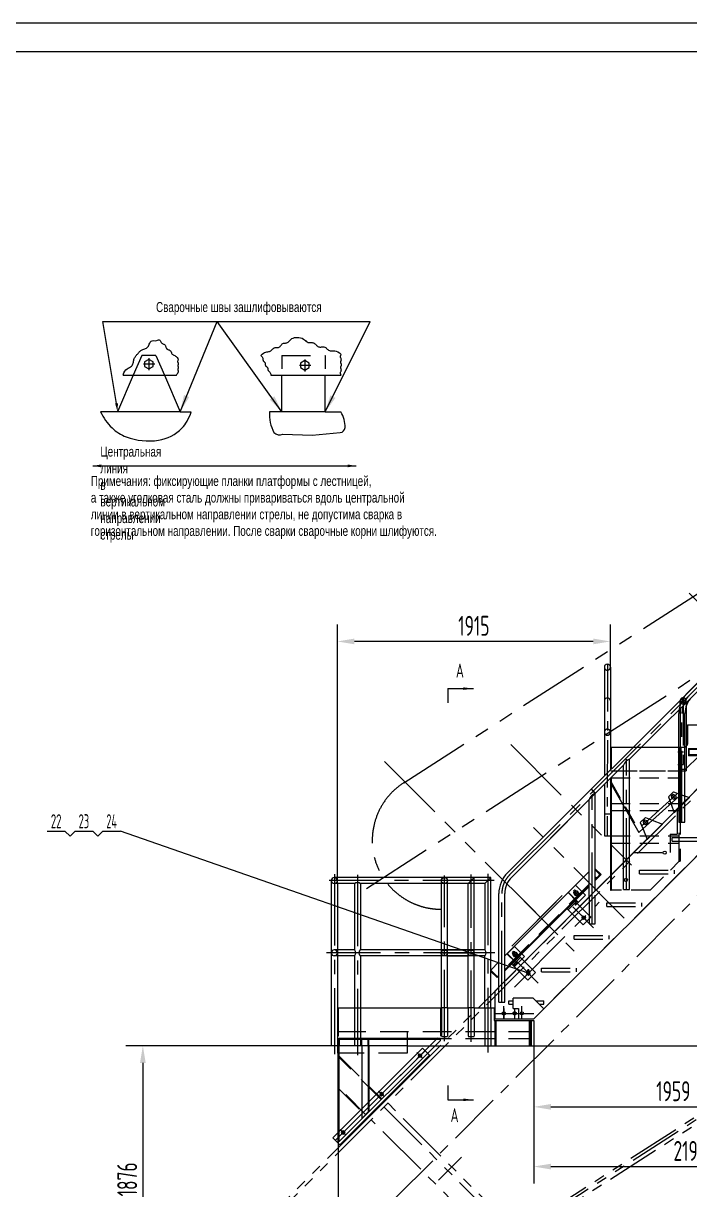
# Model space of a CAD drawing. Header units: millimetres. Extents: x -18 to 16800, y -464 to 11880.
# Drawn here: x 7487 to 12161, y 3693 to 11880 of the extents above; entities that cross this region are included whole.
import ezdxf
from ezdxf.enums import TextEntityAlignment as Align

# ---------------------------------------------------------------- set-up
doc = ezdxf.new("R2010")
doc.units = ezdxf.units.MM
doc.header["$LTSCALE"] = 400
for name, pattern in [('F', [0.75, 0.5, -0.25]), ('G', [2, 1.25, -0.25, 0.25, -0.25]), ('K', [2.5, 1.25, -0.25, 0.25, -0.25, 0.25, -0.25])]:
    doc.linetypes.add(name, pattern=pattern)
for name, color, linetype in [('01', 7, 'Continuous'), ('02', 1, 'Continuous'), ('04', 2, 'F'), ('05', 4, 'G'), ('07', 6, 'K'), ('08', 1, 'Continuous'), ('10', 1, 'Continuous'), ('11', 3, 'Continuous')]:
    doc.layers.add(name, color=color, linetype=linetype)
doc.styles.get("Standard").update_dxf_attribs({"font": 'isocp', "width": 0.707, "bigfont": 'intecad.shx'})
doc.dimstyles.new('INTE', dxfattribs={"dimscale": 40, "dimtxt": 3.5, "dimasz": 3, "dimexe": 3, "dimexo": 0, "dimgap": 1, "dimtad": 1, "dimdec": 0, "dimdsep": 46, "dimtxsty": 'Standard', "dimcen": 0, "dimclrd": 1, "dimclre": 1, "dimclrt": 3, "dimaunit": 1, "dimadec": 0, "dimazin": 0, "dimtfac": 1, "dimtdec": 0, "dimtmove": 0, "dimatfit": 0, "dimfxl": 1, "dimarcsym": 0})

# ---------------------------------------------------------------- blocks, each defined once
blk = doc.blocks.new('1-2')
at = {"layer": '10'}
blk.add_hatch(color=256, dxfattribs=at).paths.add_polyline_path([(39459.1, 54919.1), (39459.1, 54925.1), (39465.1, 54919.1)])
for p, q in [((38395.1, 55141.2), (38395.1, 56055.2)), ((38395.1, 56055.2), (39492.9, 56055.2)), ((38395.1, 56055.2), (38437.4, 56012.9)), ((38437.4, 56012.9), (39309.1, 56012.9)), ((38437.4, 56012.9), (38437.4, 55547.2)), ((38512.1, 56055.2), (38719.9, 56055.2)), ((38512.1, 56055.2), (38554.4, 56012.9)), ((38512.1, 55547.2), (38512.1, 56055.2)), ((38554.4, 56012.9), (38719.9, 56012.9)), ((38554.4, 55547.2), (38554.4, 56012.9)), ((38698.8, 55547.2), (38698.8, 56012.9)), ((38741.1, 55547.2), (38741.1, 56034.1)), ((39309.1, 56012.9), (39309.1, 55547.2)), ((39351.4, 56012.9), (39492.9, 56012.9)), ((39351.4, 56012.9), (39351.4, 55547.2)), ((39471.1, 56012.9), (39471.1, 55547.2)), ((39513.4, 56034.1), (39513.4, 54874.2)), ((38437.4, 55547.2), (38512.1, 55547.2)), ((38512.1, 55141.2), (38512.1, 55547.2)), ((38554.4, 55141.2), (38554.4, 55547.2)), ((38698.8, 55547.2), (38554.4, 55547.2)), ((38554.4, 55547.2), (38698.8, 55547.2)), ((38698.8, 55141.2), (38698.8, 55547.2)), ((38741.1, 55141.2), (38741.1, 55547.2)), ((38741.1, 55547.2), (39309.1, 55547.2)), ((39351.4, 55547.2), (39492.9, 55547.2)), ((38437.4, 55141.2), (38437.4, 55504.9)), ((38437.4, 55504.9), (38512.1, 55504.9)), ((38698.8, 55504.9), (38554.4, 55504.9)), ((38554.4, 55504.9), (38698.8, 55504.9)), ((38741.1, 55504.9), (39309.1, 55504.9)), ((39309.1, 55504.9), (39309.1, 55141.2)), ((39351.4, 55504.9), (39351.4, 55141.2)), ((39351.4, 55504.9), (39492.9, 55504.9)), ((39471.1, 55504.9), (39471.1, 54874.2)), ((38395.1, 55141.2), (38372.1, 55141.2)), ((38372.1, 55141.2), (38372.1, 55052.2)), ((38395.1, 55141.2), (38395.1, 54874.2)), ((38512.1, 55141.2), (38437.4, 55141.2)), ((38437.4, 55141.2), (38437.4, 54874.2)), ((38512.1, 55141.2), (38554.4, 55141.2)), ((38698.8, 55141.2), (38554.4, 55141.2)), ((38698.8, 55141.2), (38741.1, 55141.2)), ((39309.1, 55141.2), (38741.1, 55141.2)), ((39309.1, 55141.2), (39309.1, 54874.2)), ((39471.1, 55141.2), (39351.4, 55141.2)), ((39351.4, 55141.2), (39351.4, 54874.2)), ((39471.1, 55141.2), (39471.1, 54874.2)), ((38372.1, 55052.2), (38093.1, 55052.2)), ((38093.1, 55052.2), (38093.1, 54874.2)), ((38982.1, 54874.2), (38093.1, 54874.2)), ((39459.1, 54201.1), (38785.9, 54874.2)), ((38982.1, 54874.2), (39471.1, 54874.2)), ((39250.1, 54874.2), (39250.1, 54414.1)), ((39256.1, 54874.2), (39256.1, 54408.1)), ((39300.1, 54874.2), (39300.1, 54364.1)), ((39465.1, 54919.1), (39459.1, 54925.1)), ((39471.1, 54874.2), (39513.4, 54874.2)), ((39250.1, 54414.1), (39300.1, 54364.1)), ((39459.1, 54201.1), (39465.1, 54201.1))]:
    blk.add_line(p, q)
at = {"color": 2}
for p, q in [((38748.1, 54925.1), (39459.1, 54925.1)), ((38748.1, 54912.1), (38748.1, 54925.1)), ((38748.1, 54919.1), (39465.1, 54919.1))]:
    blk.add_line(p, q, dxfattribs=at)
for centre, radius in [((39492.2, 56034.1), 21.1), ((39492.2, 55526.1), 21.1), ((38891.4, 54804.1), 11), ((39160.8, 54534.7), 11), ((39430.2, 54265.2), 11)]:
    blk.add_circle(centre, radius)
for centre, radius, start, end in [((38719.9, 56034.1), 21.1, 270, 90), ((39330.2, 55989.6), 31.5, 47.85238, 132.14762), ((38460.7, 55526.1), 31.5, 137.85238, 222.14762), ((39285.7, 55526.1), 31.5, 317.85238, 42.14762), ((39374.7, 55526.1), 31.5, 137.85238, 222.14762)]:
    blk.add_arc(centre, radius, start, end)
at = {"layer": '01', "color": 7, "linetype": 'Continuous'}
for p, q in [((39459.1, 54201.1), (39459.1, 54874.2)), ((39465.1, 54201.1), (39465.1, 54874.2)), ((39471.1, 54874.2), (39471.1, 54823.1))]:
    blk.add_line(p, q, dxfattribs=at)
at = {"layer": '01'}
blk.add_line((39465.1, 54823.1), (39471.1, 54823.1), dxfattribs=at)
at = {"layer": '04'}
for p, q in [((38698.8, 56012.9), (38698.8, 56034.1)), ((39471.1, 56012.9), (39471.1, 56055.2)), ((38512.1, 55547.2), (38554.4, 55547.2)), ((38698.8, 55547.2), (38741.1, 55547.2)), ((39471.1, 55547.2), (39471.1, 55504.9)), ((38512.1, 55504.9), (38554.4, 55504.9)), ((38698.8, 55504.9), (38741.1, 55504.9)), ((38437.4, 55141.2), (38395.1, 55141.2)), ((38512.1, 55141.2), (38512.1, 54937.2)), ((38554.4, 55141.2), (38554.4, 54937.2)), ((38698.8, 55141.2), (38698.8, 54937.2)), ((38741.1, 55141.2), (38741.1, 54937.2)), ((38741.1, 55141.2), (38741.1, 54874.2)), ((38747.1, 55141.2), (38747.1, 54874.2)), ((39351.4, 55141.2), (39309.1, 55141.2)), ((39465.1, 55141.2), (39465.1, 54925.1)), ((38112.1, 55052.2), (38112.1, 54874.2)), ((38118.1, 55052.2), (38118.1, 54874.2)), ((38125.1, 55052.2), (38125.1, 54874.2)), ((38360.1, 55052.2), (38360.1, 54874.2)), ((38366.1, 55052.2), (38366.1, 54874.2)), ((39471.1, 54975.1), (38125.1, 54975.1)), ((38512.1, 54937.2), (38554.4, 54937.2)), ((38698.8, 54937.2), (38741.1, 54937.2)), ((38982.1, 54975.1), (38982.1, 54823.1)), ((39471.1, 54925.1), (38125.1, 54925.1)), ((38748.1, 54912.1), (38785.9, 54874.2)), ((39250.1, 54874.2), (39250.1, 54925.1)), ((39256.1, 54874.2), (39256.1, 54925.1)), ((39300.1, 54874.2), (39300.1, 54925.1)), ((39459.1, 54925.1), (39459.1, 54874.2)), ((39465.1, 54925.1), (39465.1, 54874.2)), ((38982.1, 54823.1), (39465.1, 54823.1))]:
    blk.add_line(p, q, dxfattribs=at)
for centre, start, end in [((38719.9, 56034.1), 90, 270), ((38533.2, 55526.1), 90, 270), ((38533.2, 55526.1), 270, 90), ((38719.9, 55526.1), 90, 270), ((38719.9, 55526.1), 270, 90)]:
    blk.add_arc(centre, 21.1, start, end, dxfattribs=at)
at = {"layer": '05'}
for p, q in [((38371, 56034.1), (39529.7, 56034.1)), ((38416.2, 56080.6), (38416.2, 54827.1)), ((38491.9, 56034.1), (38754.1, 56034.1)), ((38533.2, 54902.3), (38533.2, 56076.3)), ((38719.9, 54906.9), (38719.9, 56070.2)), ((39330.2, 56073.4), (39330.2, 54809.3)), ((39492.2, 56077.7), (39492.2, 54815.7)), ((38367.4, 55526.1), (39547.3, 55526.1)), ((38749.2, 55526.1), (38519.1, 55526.1)), ((38719.9, 54932.1), (38719.9, 54925.1)), ((38719.9, 54932.1), (38719.9, 54925.1)), ((39479.7, 54215.7), (38765.7, 54929.7)), ((38876.8, 54789.4), (38913.2, 54825.8)), ((39146.2, 54520), (39182.6, 54556.4)), ((39415.6, 54250.6), (39452, 54287))]:
    blk.add_line(p, q, dxfattribs=at)
blk = doc.blocks.new('3-1')
for p, q in [((40529, 56837.8), (43145, 56837.8)), ((40529, 56837.8), (41358, 56837.8)), ((42316, 56837.8), (43145, 56837.8)), ((43145, 56837.8), (43145, 56795.5)), ((43145, 56837.8), (43145, 56795.5)), ((43145, 56834.6), (43148, 56834.6)), ((43145, 56834.6), (43148, 56834.6)), ((43148, 56834.6), (43148, 56798.6)), ((43148, 56834.6), (43148, 56798.6)), ((39843.7, 56238.2), (40382.5, 56777.1)), ((39843.7, 56238.2), (40382.5, 56777.1)), ((39873.6, 56208.3), (40412.4, 56747.1)), ((39873.6, 56208.3), (40412.4, 56747.1)), ((40529, 56795.5), (41639.1, 56795.5)), ((40529, 56795.5), (41298.2, 56795.5)), ((40815.2, 56312.5), (41298.2, 56795.5)), ((40875, 56312.5), (41358, 56795.5)), ((41022.7, 56179.1), (41639.1, 56795.5)), ((41052.7, 56149.2), (41699, 56795.5)), ((41699, 56795.5), (42882.2, 56795.5)), ((41704.9, 56312.5), (42169.5, 56777.1)), ((41764.7, 56312.5), (42199.4, 56747.1)), ((42265.8, 56179.1), (42882.2, 56795.5)), ((42265.8, 56179.1), (42882.2, 56795.5)), ((42295.8, 56149.2), (42942, 56795.5)), ((42295.8, 56149.2), (42942, 56795.5)), ((42316, 56795.5), (42882.2, 56795.5)), ((42942, 56795.5), (43145, 56795.5)), ((42942, 56795.5), (43145, 56795.5)), ((43145, 56798.6), (43148, 56798.6)), ((43145, 56798.6), (43148, 56798.6)), ((39743.5, 56173.5), (39882.5, 56312.5)), ((39882.5, 56312.5), (42350.5, 56312.5)), ((42350.5, 56312.5), (42623.5, 56039.5)), ((39743.5, 56173.5), (39934.5, 55982.5)), ((39843.7, 56238.2), (39873.6, 56208.3)), ((39843.7, 56238.2), (39873.6, 56208.3)), ((41022.7, 56179.1), (41052.7, 56149.2)), ((42265.8, 56179.1), (42295.8, 56149.2)), ((42265.8, 56179.1), (42295.8, 56149.2)), ((42566.5, 55982.5), (42623.5, 56039.5)), ((39934.5, 55982.5), (42566.5, 55982.5))]:
    blk.add_line(p, q)
for centre in [(39812.8, 56157.9), (42480, 56110.9), (39902.6, 56068.1), (42569.8, 56021.1)]:
    blk.add_circle(centre, 11)
for centre, radius, start, end in [((40529, 56630.5), 207.3, 90, 135), ((40529, 56630.5), 207.3, 90, 135), ((40529, 56630.5), 165, 90, 135), ((40529, 56630.5), 165, 90, 135), ((41669, 56744.7), 59, 59.5163, 120.4837), ((42316, 56630.5), 207.3, 127.25512, 135), ((42316, 56630.5), 165, 90, 135), ((42912.1, 56744.7), 59, 59.5163, 120.4837), ((42912.1, 56744.7), 59, 59.5163, 120.4837)]:
    blk.add_arc(centre, radius, start, end)
at = {"layer": '04'}
for p, q in [((41358, 56837.8), (41358, 56795.5)), ((41358, 56834.6), (41361, 56834.6)), ((41361, 56834.6), (41361, 56798.6)), ((41358, 56798.6), (41361, 56798.6)), ((39743.5, 56173.5), (39882.5, 56312.5)), ((39882.5, 56312.5), (41256.5, 56312.5)), ((41256.5, 56312.5), (41436.5, 56132.5)), ((41687.5, 56312.5), (41561.8, 56186.8)), ((41687.5, 56312.5), (42350.5, 56312.5)), ((42350.5, 56312.5), (42516.3, 56146.7)), ((39743.5, 56173.5), (39858.1, 56058.9)), ((39883.5, 56177.7), (39901.2, 56195.4)), ((39883.5, 56177.7), (39905.2, 56156)), ((39884.7, 56135.5), (39935.6, 56186.4)), ((39901.2, 56195.4), (39922.9, 56173.7)), ((40034.5, 56087.5), (39935.6, 56186.4)), ((40207.4, 56177.7), (40225.1, 56195.4)), ((40207.4, 56177.7), (40380.6, 56004.5)), ((40225.1, 56195.4), (40398.3, 56022.2)), ((40531.2, 56177.7), (40548.9, 56195.4)), ((40531.2, 56177.7), (40704.5, 56004.5)), ((40548.9, 56195.4), (40722.2, 56022.2)), ((40855.1, 56177.7), (40872.8, 56195.4)), ((40855.1, 56177.7), (41028.3, 56004.5)), ((40872.8, 56195.4), (41046, 56022.2)), ((41179, 56177.7), (41196.6, 56195.4)), ((41179, 56177.7), (41352.2, 56004.5)), ((41196.6, 56195.4), (41369.9, 56022.2)), ((41526.3, 56222.3), (41436.5, 56132.5)), ((41502.8, 56177.7), (41520.5, 56195.4)), ((41502.8, 56177.7), (41676.1, 56004.5)), ((41520.5, 56195.4), (41693.7, 56022.2)), ((41526.3, 56222.3), (41561.8, 56186.8)), ((41826.7, 56177.7), (41844.3, 56195.4)), ((41826.7, 56177.7), (41999.9, 56004.5)), ((41844.3, 56195.4), (42017.6, 56022.2)), ((42150.5, 56177.7), (42168.2, 56195.4)), ((42150.5, 56177.7), (42323.8, 56004.5)), ((42168.2, 56195.4), (42341.4, 56022.2)), ((39909.7, 56110.5), (39858.1, 56058.9)), ((39884.7, 56135.5), (39909.7, 56110.5)), ((40034.5, 56087.5), (40034.5, 55982.5)), ((42471.3, 56101.7), (42516.3, 56146.7)), ((42471.3, 56101.7), (42578.5, 55994.5)), ((40034.5, 56062.1), (40074.5, 56022.2)), ((40034.5, 56026.7), (40056.8, 56004.5)), ((40056.8, 56004.5), (40074.5, 56022.2)), ((40380.6, 56004.5), (40398.3, 56022.2)), ((40704.5, 56004.5), (40722.2, 56022.2)), ((41028.3, 56004.5), (41046, 56022.2)), ((41352.2, 56004.5), (41369.9, 56022.2)), ((41676.1, 56004.5), (41693.7, 56022.2)), ((41999.9, 56004.5), (42017.6, 56022.2)), ((42323.8, 56004.5), (42341.4, 56022.2)), ((40034.5, 55982.5), (42566.5, 55982.5)), ((42566.5, 55982.5), (42578.5, 55994.5))]:
    blk.add_line(p, q, dxfattribs=at)
at = {"layer": '04', "color": 4, "linetype": 'G'}
for p, q in [((40134.5, 56351.1), (40134.5, 56138)), ((40683.5, 56343.9), (40683.5, 56137.7)), ((39770.4, 56200.3), (39884.9, 56085.8)), ((39837.6, 56182.7), (39786, 56131)), ((39996.3, 56236.5), (40838.4, 56236.5)), ((42422, 56168.9), (42484.5, 56106.4)), ((42436.4, 56112.6), (42493.4, 56169.6)), ((39891.3, 56128.9), (39839.7, 56077.3))]:
    blk.add_line(p, q, dxfattribs=at)
at = {"layer": '04', "color": 2, "linetype": 'F'}
for p, q in [((40815.2, 56312.5), (40681.8, 56179.1)), ((40711.8, 56149.2), (40875, 56312.5)), ((41704.9, 56312.5), (41630.7, 56238.2)), ((41660.6, 56208.3), (41764.7, 56312.5)), ((40681.8, 56179.1), (40711.8, 56149.2)), ((41630.7, 56238.2), (41660.6, 56208.3))]:
    blk.add_line(p, q, dxfattribs=at)
at = {"layer": '04', "color": 7, "linetype": 'Continuous'}
for centre in [(40134.5, 56236.5), (40683.5, 56236.5)]:
    blk.add_circle(centre, 11, dxfattribs=at)
at = {"layer": '04'}
for centre in [(39812.8, 56157.9), (39866.6, 56104.2), (42457.4, 56133.5)]:
    blk.add_circle(centre, 11, dxfattribs=at)
blk.add_arc((42316, 56630.5), 207.3, 90, 127.25512, dxfattribs=at)
at = {"layer": '04', "color": 2, "linetype": 'F'}
blk.add_arc((41328.1, 56744.7), 59, 59.5163, 120.4837, dxfattribs=at)
at = {"layer": '05'}
for p, q in [((39858.6, 56223.3), (40397.4, 56762.1)), ((39858.6, 56223.3), (40397.4, 56762.1)), ((40529, 56816.6), (43160.5, 56816.6)), ((40529, 56816.6), (41358, 56816.6)), ((40696.8, 56164.1), (41328.1, 56795.5)), ((41037.7, 56164.1), (41684, 56810.4)), ((41645.6, 56223.3), (42184.4, 56762.1)), ((42280.8, 56164.1), (42912.1, 56795.5)), ((42280.8, 56164.1), (42912.1, 56795.5)), ((42316, 56816.6), (43145, 56816.6))]:
    blk.add_line(p, q, dxfattribs=at)
at = {"layer": '05', "color": 4, "linetype": 'G'}
for p, q in [((39770.4, 56200.3), (39961.4, 56009.3)), ((39786, 56131), (39848.2, 56193.3)), ((39875.8, 56041.2), (39938, 56103.5)), ((42436.3, 56154.5), (42587.5, 56003.4)), ((42459, 56090), (42501.5, 56132.5)), ((42548.8, 56000.2), (42591.4, 56042.7))]:
    blk.add_line(p, q, dxfattribs=at)
at = {"layer": '05'}
for centre in [(40529, 56630.5), (40529, 56630.5), (42316, 56630.5)]:
    blk.add_arc(centre, 186.2, 90, 135, dxfattribs=at)
blk = doc.blocks.new('Q7')
at = {"layer": '05', "color": 4, "linetype": 'G', "ltscale": 0.75}
blk.add_line((53198.2, 207.9), (47232.2, -5758.1), dxfattribs=at)
at = {"layer": '05', "color": 4, "linetype": 'G'}
blk.add_line((51004.9, -1150.9), (50329.1, -475.2), dxfattribs=at)
at = {"layer": '07', "color": 6, "linetype": 'K'}
for p, q in [((48328.3, -1805.8), (50421.1, -458.5)), ((48065.8, -2548.6), (51144, -566.9)), ((49079.7, -1538.7), (49926.2, -2385.1)), ((48192.7, -1657.1), (49524.3, -2988.7)), ((49874.9, -2755.5), (49229.5, -2110.2)), ((49781, -2455.6), (49996.6, -2239.9)), ((49086.3, -2952.2), (49509.9, -2528.7))]:
    blk.add_line(p, q, dxfattribs=at)
at = {"layer": '07', "color": 6, "linetype": 'K', "ltscale": 0.75}
for p, q in [((47262.7, -4973.9), (50749.4, -1487.1)), ((47316.4, -4955.5), (50749.4, -1522.5)), ((48027.8, -5659.2), (53449.1, -2173.9)), ((48045.4, -5671.7), (53459.9, -2190.7)), ((49146.9, -4993.2), (53473.4, -2211.7)), ((49156.5, -2882), (49396.7, -2641.9)), ((49409.5, -2874), (49173, -2637.4)), ((48189.7, -4082.2), (49086.3, -4978.8)), ((49119, -4957.8), (48216.6, -4055.4)), ((48977, -5049.1), (48099.9, -4172)), ((48570.9, -4596.2), (48732.1, -4435))]:
    blk.add_line(p, q, dxfattribs=at)
at = {"layer": '07', "color": 6, "linetype": 'K'}
for start, end in [(122.77274, 212.57455), (218.7604, 270.3123)]:
    blk.add_arc((48589.4, -2211.5), 482.5, start, end, dxfattribs=at)
blk = doc.blocks.new('*U82')
at = {"layer": '01'}
for p, q in [((0, 16.5), (-15, 7.8)), ((-15, 7.8), (-15, 0)), ((-15, -7.8), (-15, 0)), ((15, 7.8), (0, 16.5)), ((15, 0), (15, 7.8)), ((15, 0), (15, -7.8)), ((0, -16.5), (-15, -7.8)), ((15, -7.8), (0, -16.5))]:
    blk.add_line(p, q, dxfattribs=at)
at = {"layer": '05'}
for p, q in [((-16.9, 0), (16.3, 0)), ((0, -18.3), (0, 17.9))]:
    blk.add_line(p, q, dxfattribs=at)
blk = doc.blocks.new('15-1')
for p, q in [((63813.1, 27201.8), (63807.1, 27201.8)), ((64048, 27206.8), (63972, 27206.8)), ((64048, 27206.8), (64048, 27106.8)), ((64654.7, 27206.8), (64578.7, 27206.8)), ((64654.7, 27206.8), (64654.7, 27106.8)), ((64829.1, 27184.8), (64829.1, 27131.8)), ((63813.1, 27137.8), (63807.1, 27137.8)), ((63818.9, 27131.8), (63813.1, 27131.8)), ((64716.3, 27131.8), (63878.7, 27131.8)), ((63947.1, 27131.8), (63947.1, 27080.8)), ((64023.1, 27131.8), (63947.1, 27131.8)), ((64048, 27106.8), (63948.7, 27106.8)), ((63968.7, 27112.8), (63951.7, 27112.8)), ((64001.4, 27176.8), (64001.4, 27147.8)), ((64023.1, 27131.8), (64023.1, 27080.8)), ((64023.4, 27176.8), (64023.4, 27147.8)), ((64497.1, 27131.8), (64497.1, 27080.8)), ((64573.1, 27131.8), (64497.1, 27131.8)), ((64654.7, 27106.8), (64555.5, 27106.8)), ((64575.5, 27112.8), (64558.5, 27112.8)), ((64573.1, 27131.8), (64573.1, 27080.8)), ((64608.1, 27176.8), (64608.1, 27147.8)), ((64630.1, 27176.8), (64630.1, 27147.8)), ((64829.1, 27131.8), (64776.1, 27131.8))]:
    blk.add_line(p, q)
for centre in [(63985.1, 27004.8), (64535.1, 27004.8)]:
    blk.add_circle(centre, 11)
for centre, start, end in [((64012.4, 27176.8), 0, 180), ((64619.1, 27176.8), 0, 180), ((64012.4, 27147.8), 180, 0), ((64619.1, 27147.8), 180, 0)]:
    blk.add_arc(centre, 11, start, end)
at = {"layer": '01', "color": 7, "linetype": 'Continuous'}
for p, q in [((63807.1, 27201.8), (63807.1, 27137.8)), ((63893.9, 27206.8), (63813.1, 27206.8)), ((63813.1, 27201.8), (63813.1, 27137.8)), ((64791.3, 27206.8), (63953.7, 27206.8)), ((63813.1, 27137.8), (63807.1, 27137.8)), ((63824.9, 27137.8), (63813.1, 27137.8)), ((64722.3, 27137.8), (63884.7, 27137.8)), ((64829.1, 27137.8), (64782.1, 27137.8))]:
    blk.add_line(p, q, dxfattribs=at)
at = {"layer": '01'}
for p, q in [((63813.1, 27206.8), (63813.1, 27131.8)), ((63976.8, 27106.8), (63976.8, 27206.8)), ((64583.6, 27106.8), (64583.6, 27206.8)), ((64829.1, 27146.8), (64829.1, 27184.8)), ((64835.1, 27190.8), (64835.1, 27131.8)), ((63948.7, 27106.8), (63948.7, 27109.8)), ((64555.5, 27106.8), (64555.5, 27109.8)), ((64835.1, 27131.8), (64776.1, 27131.8))]:
    blk.add_line(p, q, dxfattribs=at)
for centre, radius, start, end in [((63951.7, 27109.8), 3, 90, 180), ((63968.7, 27118.8), 6, 270, 0), ((64558.5, 27109.8), 3, 90, 180), ((64575.5, 27118.8), 6, 270, 0)]:
    blk.add_arc(centre, radius, start, end, dxfattribs=at)
at = {"layer": '04', "color": 2, "linetype": 'F'}
for p, q in [((63974.7, 27118.8), (63974.7, 27206.8)), ((64581.5, 27118.8), (64581.5, 27206.8)), ((64728.3, 27143.8), (63890.7, 27143.8)), ((64023.1, 27121.8), (63947.1, 27121.8)), ((64573.1, 27121.8), (64497.1, 27121.8)), ((64782.1, 27137.8), (64820.1, 27137.8)), ((64798.1, 27143.8), (64788.1, 27143.8)), ((64798.1, 27137.8), (64798.1, 27143.8)), ((63947.1, 27080.8), (63947.1, 26971.8)), ((64023.1, 27080.8), (64023.1, 26971.8)), ((64497.1, 27080.8), (64497.1, 26971.8)), ((64573.1, 27080.8), (64573.1, 26971.8)), ((64023.1, 26971.8), (63947.1, 26971.8)), ((64573.1, 26971.8), (64497.1, 26971.8))]:
    blk.add_line(p, q, dxfattribs=at)
blk.add_arc((64820.1, 27146.8), 9, 270.12178, 0, dxfattribs=at)
at = {"layer": '05', "color": 4, "linetype": 'G'}
for p, q in [((64012.4, 27190.6), (64012.4, 27132.7)), ((64619.1, 27190.6), (64619.1, 27132.7)), ((64027.5, 27147.8), (63998.3, 27147.8)), ((64026.3, 27176.8), (63998.5, 27176.8)), ((64634.3, 27147.8), (64605, 27147.8)), ((64633, 27176.8), (64605.2, 27176.8)), ((63985.1, 27028.5), (63985.1, 26982.9)), ((64535.1, 27028.5), (64535.1, 26982.9)), ((64005.2, 27004.8), (63963.9, 27004.8)), ((64555.2, 27004.8), (64513.9, 27004.8))]:
    blk.add_line(p, q, dxfattribs=at)
at = {"layer": '01', "rotation": 290.5560501761012}
for p in [(64012.4, 27160.7), (64619.1, 27160.7)]:
    blk.add_blockref('*U82', p, dxfattribs=at)
blk = doc.blocks.new('16-2')
at = {"ltscale": 2}
for p, q in [((38468.3, 1684.8), (38468.3, 1468.8)), ((38779.3, 1684.8), (38468.3, 1684.8)), ((38474.3, 1684.8), (38474.3, 1468.8)), ((38779.3, 1684.8), (38779.3, 1552.8)), ((38830.3, 1527.8), (38804.3, 1527.8)), ((38824.3, 1527.8), (38824.3, 1373.8)), ((38830.3, 1527.8), (38830.3, 1373.8)), ((38697.3, 1468.8), (38468.3, 1468.8)), ((38697.3, 1468.8), (38792.3, 1373.8)), ((38830.3, 1373.8), (38792.3, 1373.8))]:
    blk.add_line(p, q, dxfattribs=at)
blk.add_arc((38804.3, 1552.8), 25, 180, 270, dxfattribs=at)
at = {"layer": '04', "color": 2, "linetype": 'F', "ltscale": 2}
for p, q in [((38772.3, 1518.8), (38474.3, 1518.8)), ((38769.3, 1513.8), (38479.3, 1513.8)), ((38479.3, 1513.8), (38479.3, 1473.8)), ((38479.3, 1473.8), (38769.3, 1473.8)), ((38772.3, 1518.8), (38769.3, 1518.8)), ((38769.3, 1513.8), (38769.3, 1473.8)), ((38772.3, 1518.8), (38772.3, 1468.8)), ((38830.3, 1503.8), (38824.3, 1503.8)), ((38830.3, 1487.8), (38824.3, 1487.8)), ((38697.3, 1468.8), (38772.3, 1468.8)), ((38830.3, 1414.8), (38824.3, 1414.8)), ((38830.3, 1398.8), (38824.3, 1398.8))]:
    blk.add_line(p, q, dxfattribs=at)
at = {"layer": '05', "color": 4, "linetype": 'G', "ltscale": 2}
for p, q in [((38844.2, 1495.8), (38807.4, 1495.8)), ((38844.2, 1406.8), (38807.4, 1406.8))]:
    blk.add_line(p, q, dxfattribs=at)
blk = doc.blocks.new('5-22')
at = {"ltscale": 0.666667}
blk.add_line((42934, 8826.7), (42940, 8826.7), dxfattribs=at)
at = {"layer": '01', "color": 7, "linetype": 'Continuous', "ltscale": 0.666667}
for p, q in [((42891.7, 9389.5), (42891.7, 8625.7)), ((42934, 9389.5), (42934, 8668)), ((43423, 9097.2), (43423, 8661.7)), ((43465.3, 9139.5), (43465.3, 8661.7)), ((42934, 8826.7), (42934, 8668)), ((42940, 8826.7), (42940, 8674)), ((42940, 8826.7), (43417, 8826.7)), ((43417, 8826.7), (43417, 8408.1)), ((43417, 8826.7), (43423, 8826.7)), ((43423, 8826.7), (43423, 8414.1)), ((42934, 8608.2), (42934, 8188.7)), ((42934, 8608.2), (42934, 7925.1)), ((42940, 8614.2), (42940, 7931.1)), ((43423, 8661.7), (43465.3, 8661.7)), ((42891.7, 8565.9), (42891.7, 8204.7)), ((42891.7, 8204.7), (42934, 8204.7)), ((42940, 8153.7), (42940, 7931.1))]:
    blk.add_line(p, q, dxfattribs=at)
at = {"layer": '01', "color": 7, "linetype": 'Continuous'}
blk.add_line((42891.7, 8359.7), (42934, 8359.7), dxfattribs=at)
at = {"layer": '01', "color": 7, "linetype": 'Continuous', "ltscale": 0.666667}
for centre in [(43315, 8086.7), (43042, 7895.7)]:
    blk.add_circle(centre, 11, dxfattribs=at)
for centre, radius, start, end in [((42912.9, 9389.5), 21.1, 0, 180), ((42912.9, 9151.3), 22.4, 18.86576, 161.13424)]:
    blk.add_arc(centre, radius, start, end, dxfattribs=at)
at = {"layer": '04', "color": 2, "linetype": 'F'}
for p, q in [((43423, 9097.2), (43423, 9152.5)), ((43465.3, 9139.5), (43465.3, 9152.5)), ((43417, 8026.7), (43417, 8408.1)), ((43423, 8414.1), (43423, 8026.7)), ((42934, 7925.1), (42934, 7823.7)), ((42940, 7931.1), (42940, 7823.7))]:
    blk.add_line(p, q, dxfattribs=at)
at = {"layer": '04', "color": 2, "linetype": 'F', "ltscale": 0.666667}
for p, q in [((43417, 8802.7), (43423, 8802.7)), ((43417, 8786.7), (43423, 8786.7)), ((43417, 8713.7), (43423, 8713.7)), ((43417, 8697.7), (43423, 8697.7)), ((42940, 8611.7), (43417, 8611.7)), ((42987.5, 8661.7), (43417, 8661.7)), ((42940, 8432.7), (43417, 8432.7)), ((42940, 8382.7), (43417, 8382.7)), ((42940, 8204.7), (43417, 8204.7)), ((42940, 8154.7), (43417, 8154.7)), ((43213, 7823.7), (43417, 8026.7)), ((43417, 8026.7), (43423, 8026.7)), ((42934, 7823.7), (42940, 7823.7)), ((43213, 7823.7), (42940, 7823.7))]:
    blk.add_line(p, q, dxfattribs=at)
for centre, start, end in [((42912.9, 9389.5), 180, 0), ((43444.2, 9152.5), 0, 180), ((43444.2, 9152.5), 180, 0), ((42912.7, 8932.8), 0, 180), ((42912.7, 8932.8), 180, 0)]:
    blk.add_arc(centre, 21.1, start, end, dxfattribs=at)
at = {"layer": '05', "ltscale": 0.666667}
for p, q in [((42912.9, 9410.7), (42912.3, 8204.7)), ((43444.2, 9173.7), (43444.2, 8661.7))]:
    blk.add_line(p, q, dxfattribs=at)
at = {"layer": '05', "color": 4, "linetype": 'G', "ltscale": 0.666667}
for p, q in [((43407.2, 8794.7), (43431.7, 8794.7)), ((43408.2, 8705.7), (43434, 8705.7))]:
    blk.add_line(p, q, dxfattribs=at)
at = {"layer": '01', "xscale": -1}
blk.add_blockref('16-2', (82253.3, 7298.9), dxfattribs=at)
blk = doc.blocks.new('*D102')
at = {"layer": '08', "color": 1, "lineweight": -2}
for p, q in [((9695.6, 4029.9), (9695.6, 2779.2)), ((9289.6, 3008.5), (9289.6, 2779.2)), ((9409.6, 2899.2), (9575.6, 2899.2))]:
    blk.add_line(p, q, dxfattribs=at)
at = {"layer": '08', "color": 1}
for points in [[(9409.6, 2919.2), (9409.6, 2879.2), (9289.6, 2899.2)], [(9575.6, 2919.2), (9575.6, 2879.2), (9695.6, 2899.2)]]:
    blk.add_solid(points, dxfattribs=at)
at = {"layer": 'DEFPOINTS', "color": 0}
for p in [(9695.6, 4029.9), (9289.6, 3008.5), (9695.6, 2899.2)]:
    blk.add_point(p, dxfattribs=at)
at = {"layer": '08', "color": 3, "insert": (9492.6, 3009.2), "char_height": 140, "attachment_point": 5}
blk.add_mtext('406', dxfattribs=at)
blk = doc.blocks.new('*D103')
at = {"layer": '08', "color": 1, "lineweight": -2}
for p, q in [((9647.3, 4703.1), (8205.1, 4703.1)), ((8325.1, 4583.1), (8325.1, 2947.1)), ((9289.6, 2827.1), (8205.1, 2827.1))]:
    blk.add_line(p, q, dxfattribs=at)
at = {"layer": '08', "color": 1}
for points in [[(8305.1, 4583.1), (8345.1, 4583.1), (8325.1, 4703.1)], [(8305.1, 2947.1), (8345.1, 2947.1), (8325.1, 2827.1)]]:
    blk.add_solid(points, dxfattribs=at)
at = {"layer": 'DEFPOINTS', "color": 0}
for p in [(9647.3, 4703.1), (8325.1, 2827.1), (9289.6, 2827.1)]:
    blk.add_point(p, dxfattribs=at)
at = {"layer": '08', "color": 3, "insert": (8215.1, 3765.1), "char_height": 140, "attachment_point": 5, "rotation": 90}
blk.add_mtext('1876', dxfattribs=at)
blk = doc.blocks.new('*D104')
at = {"layer": '08', "color": 1, "lineweight": -2}
for p, q in [((13259.6, 6067.1), (13259.6, 3735)), ((11067.6, 4703.1), (11067.6, 3735)), ((11187.6, 3855), (13139.6, 3855))]:
    blk.add_line(p, q, dxfattribs=at)
at = {"layer": '08', "color": 1}
for points in [[(11187.6, 3875), (11187.6, 3835), (11067.6, 3855)], [(13139.6, 3875), (13139.6, 3835), (13259.6, 3855)]]:
    blk.add_solid(points, dxfattribs=at)
at = {"layer": 'DEFPOINTS', "color": 0}
for p in [(13259.6, 6067.1), (11067.6, 4703.1), (13259.6, 3855)]:
    blk.add_point(p, dxfattribs=at)
at = {"layer": '08', "color": 3, "insert": (12163.6, 3965.1), "char_height": 140, "attachment_point": 5}
blk.add_mtext('2192', dxfattribs=at)
blk = doc.blocks.new('*D105')
at = {"layer": '08', "color": 1, "lineweight": -2}
for p, q in [((13970.6, 6067.1), (14539.4, 6067.1)), ((14419.4, 5947.1), (14419.4, 4823.1)), ((11067.6, 4703.1), (14539.4, 4703.1))]:
    blk.add_line(p, q, dxfattribs=at)
at = {"layer": '08', "color": 1}
for points in [[(14399.4, 5947.1), (14439.4, 5947.1), (14419.4, 6067.1)], [(14399.4, 4823.1), (14439.4, 4823.1), (14419.4, 4703.1)]]:
    blk.add_solid(points, dxfattribs=at)
at = {"layer": 'DEFPOINTS', "color": 0}
for p in [(13970.6, 6067.1), (11067.6, 4703.1), (14419.4, 4703.1)]:
    blk.add_point(p, dxfattribs=at)
at = {"layer": '08', "color": 3, "insert": (14309.4, 5385.1), "char_height": 140, "attachment_point": 5, "rotation": 90}
blk.add_mtext('1364', dxfattribs=at)
blk = doc.blocks.new('*D106')
at = {"layer": '08', "color": 1, "lineweight": -2}
for p, q in [((14706.5, 6842.1), (14826.9, 6842.1)), ((14706.9, 4823.1), (14706.9, 6722.1)), ((11067.6, 4703.1), (14826.9, 4703.1))]:
    blk.add_line(p, q, dxfattribs=at)
at = {"layer": '08', "color": 1}
for points in [[(14686.9, 6722.1), (14726.9, 6722.1), (14706.9, 6842.1)], [(14686.9, 4823.1), (14726.9, 4823.1), (14706.9, 4703.1)]]:
    blk.add_solid(points, dxfattribs=at)
at = {"layer": 'DEFPOINTS', "color": 0}
for p in [(14706.5, 6842.1), (14706.9, 6842.1), (11067.6, 4703.1)]:
    blk.add_point(p, dxfattribs=at)
at = {"layer": '08', "color": 3, "insert": (14596.9, 5542.5), "char_height": 140, "attachment_point": 5, "rotation": 90}
blk.add_mtext('2139', dxfattribs=at)
blk = doc.blocks.new('*D107')
at = {"layer": '08', "color": 1, "lineweight": -2}
for p, q in [((9689.6, 5884.1), (9689.6, 7661)), ((11605.1, 7360.8), (11605.1, 7661)), ((11485.1, 7541), (9809.6, 7541))]:
    blk.add_line(p, q, dxfattribs=at)
at = {"layer": '08', "color": 1}
for points in [[(9809.6, 7561), (9809.6, 7521), (9689.6, 7541)], [(11485.1, 7561), (11485.1, 7521), (11605.1, 7541)]]:
    blk.add_solid(points, dxfattribs=at)
at = {"layer": 'DEFPOINTS', "color": 0}
for p in [(9689.6, 7541), (11605.1, 7360.8), (9689.6, 5884.1)]:
    blk.add_point(p, dxfattribs=at)
at = {"layer": '08', "color": 3, "insert": (10647.3, 7651), "char_height": 140, "attachment_point": 5}
blk.add_mtext('1915', dxfattribs=at)
blk = doc.blocks.new('6-3')
at = {"ltscale": 0.666667}
for p, q in [((36849.7, -1445.5), (37044.4, -1789.3)), ((37326.7, -1537.4), (37049.7, -1786.3)), ((37400, -1543.7), (37292.6, -1651.2)), ((37331.5, -1520), (37400, -1543.7)), ((37271.4, -1590.2), (37292.6, -1651.2)), ((37138.6, -1703), (37211.3, -1732)), ((37049.7, -1786.3), (37044.4, -1789.3)), ((37074.7, -1766.7), (37103.8, -1839.5)), ((37211.3, -1732), (37103.8, -1839.5))]:
    blk.add_line(p, q, dxfattribs=at)
at = {"layer": '01', "color": 7, "linetype": 'Continuous', "ltscale": 0.666667}
for p, q in [((37286.2, -1524), (37273.3, -1535.6)), ((37273.3, -1535.6), (37276.9, -1552.5)), ((37293.4, -1557.9), (37276.9, -1552.5)), ((37302.6, -1529.4), (37286.2, -1524)), ((37306.2, -1546.4), (37293.4, -1557.9)), ((37302.6, -1529.4), (37306.2, -1546.4)), ((37087.6, -1702.5), (37074.7, -1714.1)), ((37074.7, -1714.1), (37078.3, -1731)), ((37104, -1707.8), (37087.6, -1702.5)), ((37104, -1707.8), (37107.6, -1724.8)), ((37094.8, -1736.4), (37078.3, -1731)), ((37107.6, -1724.8), (37094.8, -1736.4))]:
    blk.add_line(p, q, dxfattribs=at)
at = {"layer": '04', "color": 2, "linetype": 'F', "ltscale": 0.666667}
for p, q in [((36849.7, -1357.3), (37326.7, -1357.3)), ((36844.4, -1436.3), (36849.7, -1433.3)), ((36844.4, -1436.3), (36849.7, -1445.5)), ((36849.7, -1407.3), (37326.7, -1407.3)), ((36849.7, -1433.3), (37049.7, -1786.3)), ((37289.7, -1505.5), (37254.4, -1540.9)), ((37254.4, -1540.9), (37271.4, -1590.2)), ((37289.7, -1505.5), (37331.5, -1520)), ((37091.1, -1684), (37055.8, -1719.3)), ((37055.8, -1719.3), (37074.7, -1766.7)), ((37091.1, -1684), (37138.6, -1703))]:
    blk.add_line(p, q, dxfattribs=at)
at = {"layer": '04', "ltscale": 0.666667}
for p, q in [((37326.7, -1519.8), (37326.7, -1615.2)), ((37332.7, -1522.2), (37332.7, -1609.8))]:
    blk.add_line(p, q, dxfattribs=at)
at = {"layer": '05', "color": 4, "linetype": 'G', "ltscale": 0.666667}
for p, q in [((37310.9, -1521.9), (37038.5, -1766.6)), ((37303.9, -1528.1), (37274.3, -1554.7)), ((37276.4, -1526), (37302.4, -1554.9)), ((37282.4, -1532.7), (37297.1, -1549)), ((37073.8, -1700.1), (37106.6, -1736.5)), ((37105.3, -1706.6), (37075.7, -1733.2)), ((37076.4, -1702.9), (37105.8, -1735.7)), ((37076.5, -1703), (37105.9, -1735.8)), ((37077.2, -1703.8), (37103.2, -1732.7))]:
    blk.add_line(p, q, dxfattribs=at)
blk = doc.blocks.new('11111')
at = {"layer": '01'}
for p, q in [((19428, 6921), (18538, 6921)), ((18538, 6921), (18538, 6846)), ((19428, 6921), (19428, 6846)), ((19428, 6852), (18538, 6852)), ((19428, 6846), (18538, 6846))]:
    blk.add_line(p, q, dxfattribs=at)
for centre in [(18616, 6896), (18997, 6896), (19378, 6896)]:
    blk.add_circle(centre, 11, dxfattribs=at)
at = {"layer": '05', "color": 4, "linetype": 'G'}
for p, q in [((19428, 6896), (18538, 6896)), ((18616, 6921), (18616, 6871)), ((18997, 6921), (18997, 6871)), ((19378, 6921), (19378, 6871))]:
    blk.add_line(p, q, dxfattribs=at)
blk = doc.blocks.new('*D121')
at = {"layer": '08', "color": 1, "lineweight": -2}
for p, q in [((13026.6, 6433.9), (13026.6, 4154)), ((11067.6, 4605.1), (11067.6, 4154)), ((11187.6, 4274), (12906.6, 4274))]:
    blk.add_line(p, q, dxfattribs=at)
at = {"layer": '08', "color": 1}
for points in [[(11187.6, 4294), (11187.6, 4254), (11067.6, 4274)], [(12906.6, 4294), (12906.6, 4254), (13026.6, 4274)]]:
    blk.add_solid(points, dxfattribs=at)
at = {"layer": 'DEFPOINTS', "color": 0}
for p in [(13026.6, 6433.9), (11067.6, 4605.1), (13026.6, 4274)]:
    blk.add_point(p, dxfattribs=at)
at = {"layer": '08', "color": 3, "insert": (12047.1, 4384), "char_height": 140, "attachment_point": 5}
blk.add_mtext('1959', dxfattribs=at)
blk = doc.blocks.new('*U131')
at = {"layer": '01'}
blk.add_lwpolyline([(415, 292), (25, 292)], dxfattribs=at)
at = {"layer": '02'}
blk.add_lwpolyline([(420, 297), (0, 297)], dxfattribs=at)

msp = doc.modelspace()

# ---------------------------------------------------------------- linework, layer by layer
for p, q in [((8257.2, 9409.6), (8147.2, 9152.9)), ((8476.4, 9409.5), (8586.4, 9152.9)), ((8586.4, 9152.9), (8147.2, 9152.9)), ((9605.1, 9152.4), (9301.1, 9152.4))]:
    msp.add_line(p, q)
at = {"layer": '01'}
for p, q in [((8366.8, 9520.6), (8336.8, 9503.3)), ((8336.8, 9503.3), (8336.8, 9472.1)), ((8396.8, 9503.3), (8366.8, 9520.6)), ((8396.8, 9472.1), (8396.8, 9503.3)), ((9461.1, 9512.2), (9431.1, 9494.9)), ((9491.1, 9494.9), (9461.1, 9512.2)), ((8336.8, 9472.1), (8366.8, 9454.7)), ((8366.8, 9454.7), (8396.8, 9472.1)), ((9431.1, 9494.9), (9431.1, 9463.6)), ((9431.1, 9463.6), (9461.1, 9446.3)), ((9461.1, 9446.3), (9491.1, 9463.6)), ((9491.1, 9463.6), (9491.1, 9494.9)), ((10465.5, 7209.9), (10465.5, 7109.9)), ((10465.5, 4423.5), (10465.5, 4323.5))]:
    msp.add_line(p, q, dxfattribs=at)
at = {"layer": '01', "color": 7, "linetype": 'Continuous'}
for p, q in [((8186.5, 9409.7), (8560.1, 9409.5)), ((9223, 9409.5), (9717, 9409.5)), ((9301.1, 9152.4), (9301.1, 9409.5)), ((9605.1, 9152.4), (9605.1, 9409.5)), ((8147.2, 9152.9), (8028.6, 9152.9)), ((8586.4, 9152.9), (8664.3, 9152.9)), ((9301.1, 9152.4), (9214, 9152.4)), ((9605.1, 9152.4), (9714.4, 9152.4)), ((7973.7, 8773.4), (9820.9, 8773.4))]:
    msp.add_line(p, q, dxfattribs=at)
for points in [[(8033.7, 8763.4), (7973.7, 8773.4), (8033.7, 8783.4)], [(9760.9, 8783.4), (9820.9, 8773.4), (9760.9, 8763.4)]]:
    msp.add_solid(points, dxfattribs=at)
at = {"layer": '02', "color": 1, "linetype": 'Continuous'}
for p, q in [((8140.4, 9212.5), (8043.1, 9786.3)), ((8043.1, 9786.3), (9918.8, 9786.3))]:
    msp.add_line(p, q, dxfattribs=at)
at = {"layer": '02'}
for p, q in [((10465.5, 7209.9), (10645.5, 7209.9)), ((7654.7, 6209.4), (7778.7, 6209.4)), ((7778.7, 6209.4), (7814, 6174.1)), ((7814, 6174.1), (7849.4, 6209.4)), ((7849.4, 6209.4), (7973.4, 6209.4)), ((7973.4, 6209.4), (8008.8, 6174.1)), ((8008.8, 6174.1), (8044.1, 6209.4)), ((8044.1, 6209.4), (8168.1, 6209.4)), ((11029.3, 5213.1), (8168.1, 6209.4)), ((10465.5, 4323.5), (10645.5, 4323.5))]:
    msp.add_line(p, q, dxfattribs=at)
for points in [[(9153, 9548.6), (9161.8, 9558.5), (9170.6, 9565.4), (9179, 9569.9), (9187.1, 9572.5), (9194.8, 9573.9), (9201.9, 9574.7), (9208.4, 9575.3), (9214.2, 9576.4), (9219.2, 9578.4), (9223.5, 9581.2), (9227.2, 9584.6), (9230.7, 9588.2), (9233.9, 9592), (9237.2, 9595.5), (9240.6, 9598.6), (9244.3, 9601), (9248.4, 9602.5), (9252.9, 9603.4), (9257.6, 9603.7), (9262.4, 9603.9), (9267.3, 9604), (9272, 9604.4), (9276.5, 9605.2), (9280.6, 9606.7), (9284.3, 9609.2), (9287.6, 9612.3), (9290.7, 9615.8), (9293.7, 9619.6), (9296.7, 9623.4), (9299.8, 9627), (9303.1, 9630.1), (9306.8, 9632.5), (9310.9, 9634.1), (9315.4, 9635), (9320.2, 9635.5), (9325.1, 9635.9), (9330.1, 9636.5), (9335.1, 9637.5), (9339.9, 9639.3), (9344.5, 9642.1), (9348.8, 9646.1), (9353.1, 9651), (9358, 9656.3), (9363.6, 9661.6), (9370.6, 9666.6), (9379.2, 9670.7), (9389.9, 9673.6), (9403.1, 9674.9)], [(9403.1, 9674.9), (9418.9, 9675), (9432, 9672.9), (9442.8, 9669.1), (9451.7, 9664.1), (9459.1, 9658.4), (9465.5, 9652.8), (9471.2, 9647.5), (9476.9, 9643.3), (9482.6, 9640.6), (9488.6, 9639.1), (9494.6, 9638.5), (9500.6, 9638.4), (9506.5, 9638.5), (9512.2, 9638.5), (9517.7, 9638), (9522.7, 9636.7), (9527.4, 9634.3), (9531.8, 9631), (9535.9, 9627.2), (9539.9, 9623), (9543.9, 9618.9), (9548.1, 9615), (9552.4, 9611.8), (9557.1, 9609.4), (9562.2, 9608.1), (9567.6, 9607.6), (9573.2, 9607.8), (9579, 9608.2), (9584.8, 9608.7), (9590.4, 9608.8), (9595.8, 9608.4), (9600.9, 9607.1), (9605.6, 9604.7), (9610, 9601.4), (9614.3, 9597.7), (9618.6, 9593.7), (9623.2, 9589.7), (9628.1, 9586.2), (9633.6, 9583.4), (9639.7, 9581.7), (9646.7, 9581.1), (9654.5, 9581.1), (9663, 9581.2), (9672.3, 9580.5), (9682.3, 9578.3), (9692.9, 9574.1), (9704.1, 9567), (9715.8, 9556.4)], [(8186.5, 9409.7), (8192, 9425.6), (8198.7, 9438), (8206.4, 9447.4), (8214.6, 9454.5), (8222.9, 9460), (8230.9, 9464.4), (8238.2, 9468.3), (8244.4, 9472.5), (8249.2, 9477.3), (8252.8, 9482.8), (8255.4, 9488.8), (8257.2, 9495.1), (8258.6, 9501.6), (8259.8, 9508.1), (8261, 9514.5), (8262.5, 9520.6), (8264.5, 9526.3), (8267, 9531.6), (8269.9, 9536.6), (8273.2, 9541.3), (8276.6, 9545.8), (8280.2, 9550.2), (8283.8, 9554.5), (8287.5, 9558.7), (8291, 9563), (8294.6, 9567.2), (8298.2, 9571.3), (8301.9, 9575.3), (8305.9, 9579.1), (8310.2, 9582.6), (8314.9, 9585.8), (8320.1, 9588.6), (8325.8, 9591), (8331.8, 9593.1), (8338, 9595.3), (8344.2, 9597.7), (8350.1, 9600.6), (8355.5, 9604.1), (8360.4, 9608.5), (8364.3, 9614), (8367.4, 9620.8), (8370.1, 9628.2), (8373.1, 9635.7), (8377.2, 9642.6), (8382.9, 9648.3), (8391, 9652.2), (8402.2, 9653.5), (8417.2, 9651.7)], [(8417.2, 9651.7), (8426.8, 9656.9), (8434.1, 9659.2), (8439.5, 9659), (8443.4, 9656.8), (8446.3, 9653.4), (8448.5, 9649.1), (8450.5, 9644.6), (8452.8, 9640.5), (8455.5, 9637.1), (8458.7, 9634.4), (8462.2, 9632.2), (8465.8, 9630.4), (8469.5, 9628.8), (8473, 9627.1), (8476.2, 9625.2), (8478.9, 9622.9), (8481.1, 9620), (8482.8, 9616.8), (8484.2, 9613.2), (8485.5, 9609.5), (8486.7, 9605.7), (8488.1, 9602.2), (8489.8, 9598.9), (8492, 9596), (8494.7, 9593.7), (8497.9, 9591.9), (8501.4, 9590.3), (8505.1, 9588.9), (8508.7, 9587.5), (8512.3, 9585.9), (8515.4, 9584.1), (8518.2, 9581.8), (8520.4, 9578.9), (8522.1, 9575.6), (8523.6, 9572), (8525.1, 9568.3), (8526.8, 9564.6), (8528.7, 9561), (8531.3, 9557.7), (8534.5, 9554.8), (8538.6, 9552.4), (8543.4, 9550.1), (8548.7, 9547.6), (8554.2, 9544.5), (8559.6, 9540.2), (8564.9, 9534.5), (8569.7, 9526.9), (8573.8, 9516.9)], [(8560.1, 9409.5), (8562.8, 9414.3), (8565.3, 9418.5), (8567.7, 9422.2), (8569.8, 9425.4), (8571.6, 9428.3), (8573.1, 9430.9), (8574.2, 9433.2), (8574.8, 9435.4), (8575, 9437.4), (8574.8, 9439.4), (8574.3, 9441.2), (8573.6, 9443), (8572.9, 9444.8), (8572.3, 9446.5), (8571.8, 9448.2), (8571.6, 9449.9), (8571.8, 9451.6), (8572.3, 9453.2), (8573, 9454.9), (8573.8, 9456.6), (8574.5, 9458.3), (8575.2, 9459.9), (8575.7, 9461.6), (8575.9, 9463.3), (8575.7, 9465), (8575.2, 9466.6), (8574.5, 9468.3), (8573.8, 9470), (8573, 9471.7), (8572.3, 9473.3), (8571.8, 9475), (8571.6, 9476.7), (8571.8, 9478.4), (8572.3, 9480.1), (8572.9, 9481.8), (8573.6, 9483.5), (8574.3, 9485.4), (8574.8, 9487.2), (8575, 9489.2), (8574.8, 9491.2), (8574.2, 9493.4), (8573.3, 9495.7), (8572.3, 9498.3), (8571.5, 9501.1), (8571, 9504.4), (8571.1, 9508), (8571.9, 9512.2), (8573.8, 9516.9)], [(9153, 9548.6), (9158.5, 9543.7), (9162.3, 9538.9), (9164.8, 9534.2), (9166.3, 9529.7), (9167, 9525.4), (9167.4, 9521.4), (9167.8, 9517.8), (9168.4, 9514.6), (9169.5, 9511.8), (9171.1, 9509.5), (9172.9, 9507.3), (9175, 9505.4), (9177, 9503.6), (9179, 9501.8), (9180.7, 9499.9), (9182, 9497.9), (9182.9, 9495.6), (9183.3, 9493.1), (9183.5, 9490.5), (9183.6, 9487.8), (9183.7, 9485.1), (9183.9, 9482.5), (9184.4, 9480), (9185.2, 9477.7), (9186.5, 9475.6), (9188.3, 9473.8), (9190.2, 9472), (9192.4, 9470.4), (9194.5, 9468.7), (9196.5, 9467), (9198.2, 9465.1), (9199.5, 9463.1), (9200.4, 9460.8), (9200.9, 9458.3), (9201.2, 9455.6), (9201.4, 9452.9), (9201.7, 9450.1), (9202.3, 9447.3), (9203.3, 9444.7), (9204.8, 9442.1), (9207, 9439.7), (9209.7, 9437.3), (9212.7, 9434.6), (9215.6, 9431.4), (9218.4, 9427.6), (9220.7, 9422.8), (9222.3, 9416.8), (9223, 9409.5)], [(9715.8, 9409.5), (9713.3, 9416), (9712.1, 9421.7), (9712, 9426.7), (9712.7, 9431.1), (9713.8, 9435), (9715.2, 9438.5), (9716.4, 9441.7), (9717.3, 9444.7), (9717.5, 9447.5), (9717.2, 9450.2), (9716.5, 9452.7), (9715.6, 9455.2), (9714.6, 9457.6), (9713.7, 9460), (9713.1, 9462.3), (9712.9, 9464.6), (9713.1, 9466.9), (9713.8, 9469.2), (9714.7, 9471.5), (9715.8, 9473.8), (9716.9, 9476.1), (9717.8, 9478.4), (9718.5, 9480.6), (9718.7, 9482.9), (9718.5, 9485.2), (9717.8, 9487.5), (9716.9, 9489.8), (9715.8, 9492.1), (9714.7, 9494.4), (9713.8, 9496.7), (9713.1, 9499), (9712.9, 9501.3), (9713.1, 9503.6), (9713.7, 9505.9), (9714.6, 9508.3), (9715.6, 9510.7), (9716.5, 9513.2), (9717.2, 9515.7), (9717.5, 9518.4), (9717.3, 9521.2), (9716.4, 9524.2), (9715.2, 9527.3), (9713.8, 9530.9), (9712.7, 9534.8), (9712, 9539.2), (9712.1, 9544.2), (9713.3, 9549.9), (9715.8, 9556.4)]]:
    msp.add_lwpolyline(points, dxfattribs=at)
for points, format in [([(8028.6, 9152.9, 0.088954), (8108.8, 9040.3, 0.10416), (8208.7, 8976.7, 0.129741), (8435.5, 8953.7, 0.162162), (8599, 9038.5, 0.063048), (8635.4, 9086.9, 0.053051), (8664.3, 9152.9)], "xyb"), ([(9214, 9152.4, 0.148756), (9244.7, 9007.8, 0.29761), (9307.2, 8995.5), (9513.1, 8989), (9709, 9006.8, 0.377348), (9743.3, 9043, 0.148911), (9714.4, 9152.4)], "xyb"), ([(10645.5, 7209.9, 0, 18, 0), (10573.5, 7209.9, 0, 0, 0)], "xyseb"), ([(10645.5, 4323.5, 0, 18, 0), (10573.5, 4323.5, 0, 0, 0)], "xyseb")]:
    msp.add_lwpolyline(points, format=format, dxfattribs=at)
at = {"layer": '02', "color": 1, "linetype": 'Continuous'}
msp.add_solid([(8150.3, 9213.6), (8147.2, 9152.9), (8130.4, 9211.4)], dxfattribs=at)
at = {"layer": '04', "color": 2, "linetype": 'F'}
for p, q in [((8316.8, 9548.6), (8257.2, 9409.6)), ((8416.8, 9548.6), (8316.8, 9548.6)), ((8416.8, 9548.6), (8476.4, 9409.5)), ((9701.6, 4629.8), (10001.5, 4329.9)), ((9997.3, 4325.6), (9701.6, 4621.4)), ((9890.3, 4218.6), (9701.6, 4407.3)), ((9701.6, 4398.8), (9886, 4214.4))]:
    msp.add_line(p, q, dxfattribs=at)
at = {"layer": '04'}
for p, q in [((9301.1, 9548.6), (9605.1, 9548.6)), ((9301.1, 9548.6), (9301.1, 9454.6)), ((9605.1, 9548.6), (9605.1, 9454.6))]:
    msp.add_line(p, q, dxfattribs=at)
at = {"layer": '05'}
for p, q in [((8366.8, 9528.6), (8366.8, 9444.7)), ((9461.1, 9520.2), (9461.1, 9436.3)), ((8410, 9487.7), (8329.6, 9487.7)), ((9504.3, 9479.2), (9423.8, 9479.2))]:
    msp.add_line(p, q, dxfattribs=at)

# ---------------------------------------------------------------- block references
at = {"rotation": 45}
msp.add_blockref('3-1', (22415.1, -62931.5), dxfattribs=at)
at = {"xscale": -1}
msp.add_blockref('1-2', (49160.7, -50171.2), dxfattribs=at)
at = {"layer": '01'}
for name, p in [('5-22', (-31328.9, -2028.7)), ('6-3', (-25240.7, 7990.2))]:
    msp.add_blockref(name, p, dxfattribs=at)
for name, p, rotation in [('15-1', (-15119.3, -59126.1), 44.99999999999973), ('11111', (1443.1, -13945.6), 44.99999999998158)]:
    msp.add_blockref(name, p, dxfattribs=dict(at, rotation=rotation))
at = {"layer": '04', "xscale": 40, "yscale": 40, "zscale": 40}
msp.add_blockref('*U131', (0, 0), dxfattribs=at)
at = {"layer": '05'}
msp.add_blockref('Q7', (-38172.5, 8355.3), dxfattribs=at)

# ---------------------------------------------------------------- texts
at = {"layer": '02', "width": 0.605172}
msp.add_text('●', height=40, dxfattribs=at).set_placement((11017.3, 5193.1), (11041.3, 5193.1), align=Align.FIT)
at = {"layer": '04', "char_height": 70, "attachment_point": 1}
for s, insert in [('{\\fArial|b0|i0|c204|p34;\\C3;Сварочные швы зашлифовываются}', (8417.5, 9923.3)), ('{\\fArial|b0|i0|c204|p34;\\C3;Примечания: фиксирующие планки платформы с лестницей,\\Pа также уголковая сталь должны привариваться вдоль центральной\\Pлинии в вертикальном направлении стрелы, не допустима сварка в \\Pгоризонтальном направлении. После сварки сварочные корни шлифуются.}', (7959.9, 8702.5))]:
    msp.add_mtext(s, dxfattribs=dict(at, insert=insert))
at = {"layer": '04', "insert": (8027.2, 8908.7), "char_height": 70, "width": 4.486, "attachment_point": 1}
msp.add_mtext('{\\fArial|b0|i0|c204|p34;\\C3;Центральная линия в вертикальном направлении стрелы}', dxfattribs=at)
at = {"layer": '11', "width": 0.707}
for p in [(10521.4, 7257.9), (10483.8, 4137)]:
    msp.add_text('A', height=98, dxfattribs=at).set_placement(p, align=Align.BOTTOM_LEFT)
at = {"layer": '11'}
for s, width, p, p2 in [('22', 0.573679, (7679.5, 6229.4), (7753.9, 6229.4)), ('23', 0.581958, (7874.2, 6229.4), (7948.6, 6229.4)), ('24', 0.556706, (8068.9, 6229.4), (8143.3, 6229.4))]:
    msp.add_text(s, height=98.99, dxfattribs=dict(at, width=width)).set_placement(p, p2, align=Align.FIT)

# ---------------------------------------------------------------- dimensions: what is measured, and where the dimension line sits
at = {"layer": '08'}
for base, p1, p2, picture, middle in [((9689.5883, 7540.9662), (11605.0876, 7360.7693), (9689.5883, 5884.0693), '*D107', (10647.3379, 7650.9662)), ((13026.6, 4274), (11067.6, 4605.1), (13026.6, 6433.9), '*D121', (12047.1, 4384)), ((13259.6, 3855), (11067.6, 4703.1), (13259.6, 6067.1), '*D104', (12163.6, 3965.1)), ((9695.6, 2899.2), (9289.6, 3008.5), (9695.6, 4029.9), '*D102', (9492.6, 3009.2))]:
    dim = msp.add_linear_dim(base=base, p1=p1, p2=p2, dimstyle='INTE', dxfattribs=at)
    dim.commit()
    dim.dimension.update_dxf_attribs({"geometry": picture, "text_midpoint": middle})
dim = msp.add_linear_dim(base=(14706.9, 6842.1), p1=(11067.6, 4703.1), p2=(14706.5, 6842.1), angle=90, dimstyle='INTE', dxfattribs=at)
dim.commit()
dim.dimension.update_dxf_attribs({"geometry": '*D106', "text_midpoint": (14706.9, 5542.5), "dimtype": 160})
for base, p1, p2, picture, middle in [((14419.4, 4703.1), (13970.6, 6067.1), (11067.6, 4703.1), '*D105', (14309.4, 5385.1)), ((8325.1, 2827.1), (9647.3, 4703.1), (9289.6, 2827.1), '*D103', (8215.1, 3765.1))]:
    dim = msp.add_linear_dim(base=base, p1=p1, p2=p2, angle=90, dimstyle='INTE', dxfattribs=at)
    dim.commit()
    dim.dimension.update_dxf_attribs({"geometry": picture, "text_midpoint": middle})

# ---------------------------------------------------------------- leaders
at = {"layer": '02', "color": 1, "linetype": 'Continuous'}
for points in [[(8586.4, 9152.9), (8846.2, 9786.3)], [(9301.1, 9152.4), (8846.2, 9786.3)], [(9605.1, 9152.4), (9918.8, 9786.3)]]:
    msp.add_leader(points, dimstyle='INTE', dxfattribs=at)

doc.saveas('drawing.dxf')
